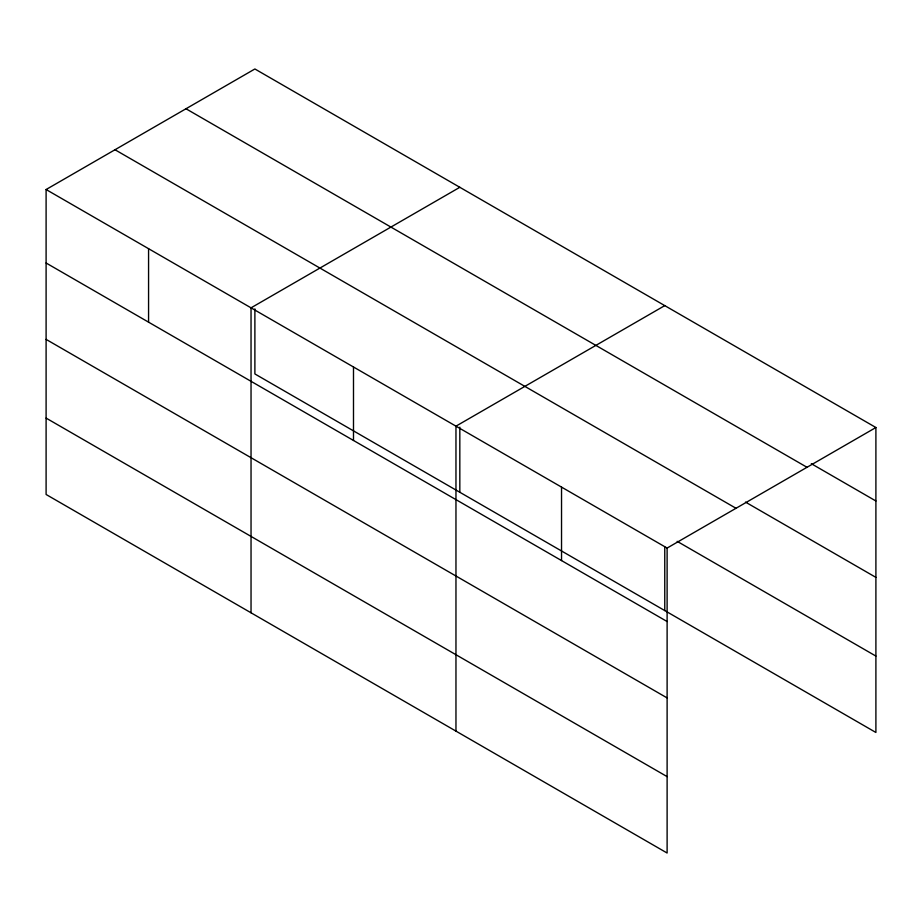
<?xml version="1.0" encoding="UTF-8"?>
<svg xmlns="http://www.w3.org/2000/svg" width="922" height="922" viewBox="0 0 922 922"><rect width="100%" height="100%" fill="white"/><g stroke="black" fill="none" stroke-linecap="round" stroke-linejoin="round"><path stroke-width="1.38" d="M667.113 697.919L667.113 548.06L46.1 189.529L46.1 494.48L667.113 853.023L667.113 697.919L46.1 339.388M254.887 308.87L254.887 373.94L875.9 732.471L875.9 427.52L254.887 68.977L46.1 189.529M459.824 187.293L251.038 307.844L251.038 612.796M664.762 305.62L455.964 426.16L455.964 731.111M667.113 548.06L875.9 427.52M811.314 463.697L875.9 500.992M185.99 108.761L807.004 467.293M745.483 502.087L875.9 577.379M114.996 149.744L736.01 508.287M677.174 541.352L875.9 656.084M46.1 263L667.113 621.532M46.1 418.092L667.113 776.624M664.762 546.919L664.762 610.571M561.533 487.116L561.533 560.576M459.824 427.186L459.824 492.256M353.495 367.002L353.495 440.474M148.569 248.686L148.569 322.158"/></g></svg>
